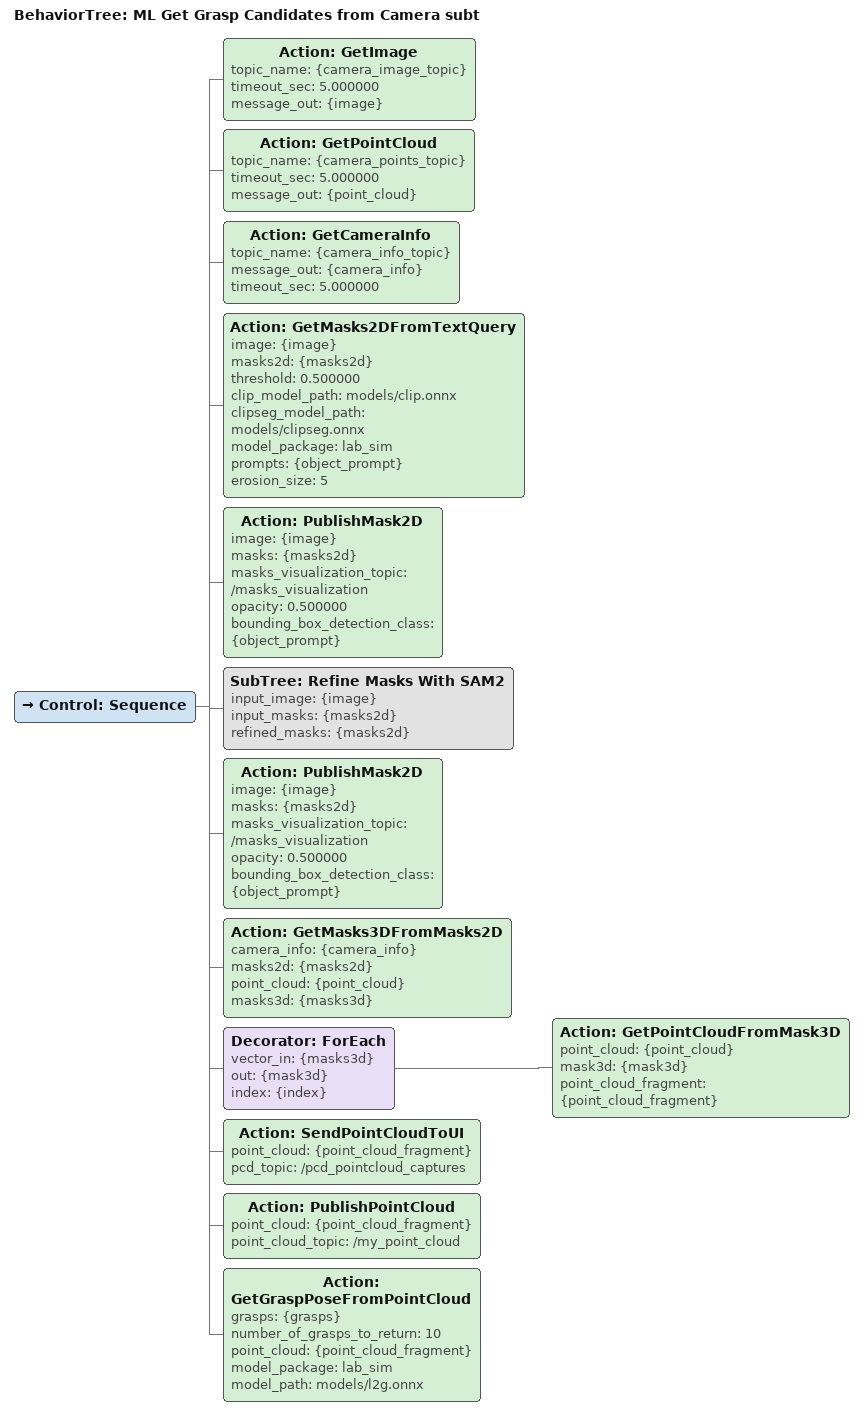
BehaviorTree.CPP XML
<?xml version='1.0' encoding='UTF-8'?>
<root BTCPP_format="4" main_tree_to_execute="ML Get Grasp Candidates from Camera subt">
  <BehaviorTree ID="ML Get Grasp Candidates from Camera subt" _description="">
    <Control ID="Sequence">
      <Action ID="GetImage" topic_name="{camera_image_topic}" timeout_sec="5.000000" message_out="{image}"/>
      <Action ID="GetPointCloud" topic_name="{camera_points_topic}" timeout_sec="5.000000" message_out="{point_cloud}"/>
      <Action ID="GetCameraInfo" topic_name="{camera_info_topic}" message_out="{camera_info}" timeout_sec="5.000000"/>
      <Action ID="GetMasks2DFromTextQuery" image="{image}" masks2d="{masks2d}" threshold="0.500000" clip_model_path="models/clip.onnx" clipseg_model_path="models/clipseg.onnx" model_package="lab_sim" prompts="{object_prompt}" erosion_size="5"/>
      <Action ID="PublishMask2D" image="{image}" masks="{masks2d}" masks_visualization_topic="/masks_visualization" opacity="0.500000" bounding_box_detection_class="{object_prompt}"/>
      <SubTree ID="Refine Masks With SAM2" input_image="{image}" input_masks="{masks2d}" refined_masks="{masks2d}"/>
      <Action ID="PublishMask2D" image="{image}" masks="{masks2d}" masks_visualization_topic="/masks_visualization" opacity="0.500000" bounding_box_detection_class="{object_prompt}"/>
      <Action ID="GetMasks3DFromMasks2D" camera_info="{camera_info}" masks2d="{masks2d}" point_cloud="{point_cloud}" masks3d="{masks3d}"/>
      <Decorator ID="ForEach" vector_in="{masks3d}" out="{mask3d}" index="{index}">
        <Action ID="GetPointCloudFromMask3D" point_cloud="{point_cloud}" mask3d="{mask3d}" point_cloud_fragment="{point_cloud_fragment}"/>
      </Decorator>
      <Action ID="SendPointCloudToUI" point_cloud="{point_cloud_fragment}" pcd_topic="/pcd_pointcloud_captures"/>
      <Action ID="PublishPointCloud" point_cloud="{point_cloud_fragment}" point_cloud_topic="/my_point_cloud"/>
      <Action ID="GetGraspPoseFromPointCloud" grasps="{grasps}" number_of_grasps_to_return="10" point_cloud="{point_cloud_fragment}" model_package="lab_sim" model_path="models/l2g.onnx"/>
    </Control>
  </BehaviorTree>
</root>
